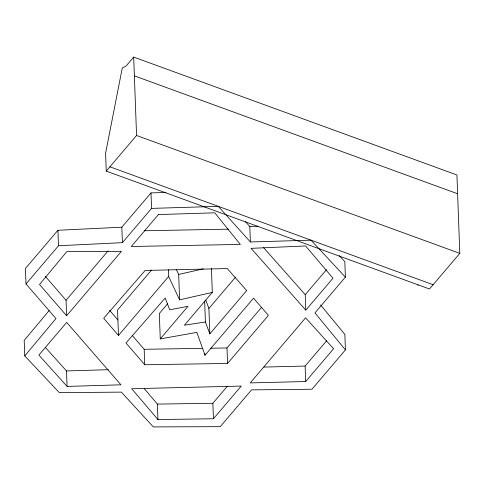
<?xml version="1.0" encoding="UTF-8"?>
<svg xmlns="http://www.w3.org/2000/svg" width="484" height="484" viewBox="0 0 484 484"><rect width="100%" height="100%" fill="white"/><g stroke="black" fill="none" stroke-linecap="round" stroke-linejoin="round"><path stroke-width="0.73" d="M49.162 310.553L24.2 340.409L24.769 355.885L59.363 392.651L121.399 392.119L153.307 426.918L220.256 426.664L251.553 389.874L311.962 389.233L345.425 349.896L344.856 334.42L320.583 304.938M24.769 355.885L55.975 318.563L25.997 283.957L25.434 268.481L57.923 230.281L121.835 227.196L150.99 192.916L166 192.463M133.687 57.082L126.034 66.084L122.295 67.923L105.597 153.186L106.256 171.106L429.496 289.002L459.8 253.374L456.926 174.978L133.687 57.082L136.561 135.478L106.256 171.106M25.997 283.957L58.491 245.757L57.923 230.281M66.617 315.762L39.531 284.459L66.937 251.474L121.411 251.341L66.617 315.762L66.054 300.286L108.126 250.821M58.491 245.757L122.404 242.666L151.559 208.392L150.99 192.916M151.631 269.975L117.545 310.056L118.477 335.466L168.638 276.491L168.39 269.763M167.585 303.771L159.327 313.487L160.258 338.897L196.855 332.375L205.01 355.22L253.543 298.162L268.414 315.405L227.553 363.442L144.74 364.761L125.997 342.999L165.207 298.029L169.715 309.784L187.955 306.33L160.258 338.897M211.429 268.499L212.307 292.415L184.404 325.218L205.416 321.993L209.832 333.887L246.683 290.563L227.298 268.566L145.164 270.453L103.691 318.278L118.477 335.466M209.832 333.887L208.9 308.477L235.569 277.126M227.553 363.442L226.99 347.966L261.523 307.364M213.438 418.757L241.238 386.075L131.696 388.737L157.941 419.555L213.438 418.757L212.869 403.281L227.498 386.081M305.809 310.159L251.099 248.352L305.604 245.957L332.974 278.215L305.809 310.159L305.241 294.683L326.585 269.588M339.224 255.631L344.826 261.65L345.388 277.126L314.963 312.9L345.425 349.896M305.688 381.537L333.591 348.734L305.586 317.831L250.234 382.911L305.688 381.537L305.12 366.061L326.658 340.742M176.164 269.098L178.675 274.44L203.377 268.826M168.638 276.491L179.606 299.85L212.307 292.415M151.559 208.392L218.308 206.359L250.379 241.97L311.018 240.173L345.388 277.126M245.303 221.49L249.811 226.5L258.045 226.252M45.375 347.451L66.514 370.944L108.392 369.691M67.082 386.42L120.927 384.804L66.695 322.417L38.895 355.093L67.082 386.42L66.514 370.944M263.907 367.084L305.12 366.061M144.238 230.765L228.478 229.162M132.332 335.539L144.172 349.285L202.899 348.353M210.425 348.232L226.99 347.966M144.256 388.67L157.379 404.086L212.869 403.281M134.377 75.867L457.616 193.769M136.561 135.478L459.8 253.374M109.904 166.817L433.138 284.719M263.465 247.487L305.241 294.683M45.369 276.382L66.054 300.286M109.529 310.25L117.908 319.991M205.779 300.086L208.9 308.477M417.952 284.792L417.97 285.391M249.811 226.5L250.379 241.97M204.647 301.072L205.416 321.993M204.956 353.725L205.01 355.22M178.675 274.44L179.606 299.85M157.379 404.086L157.941 419.555M144.172 349.285L144.74 364.761M121.835 227.196L122.404 242.666M158.437 214.557L131.267 246.495L240.33 244.426L214.739 212.815L158.437 214.557"/></g></svg>
